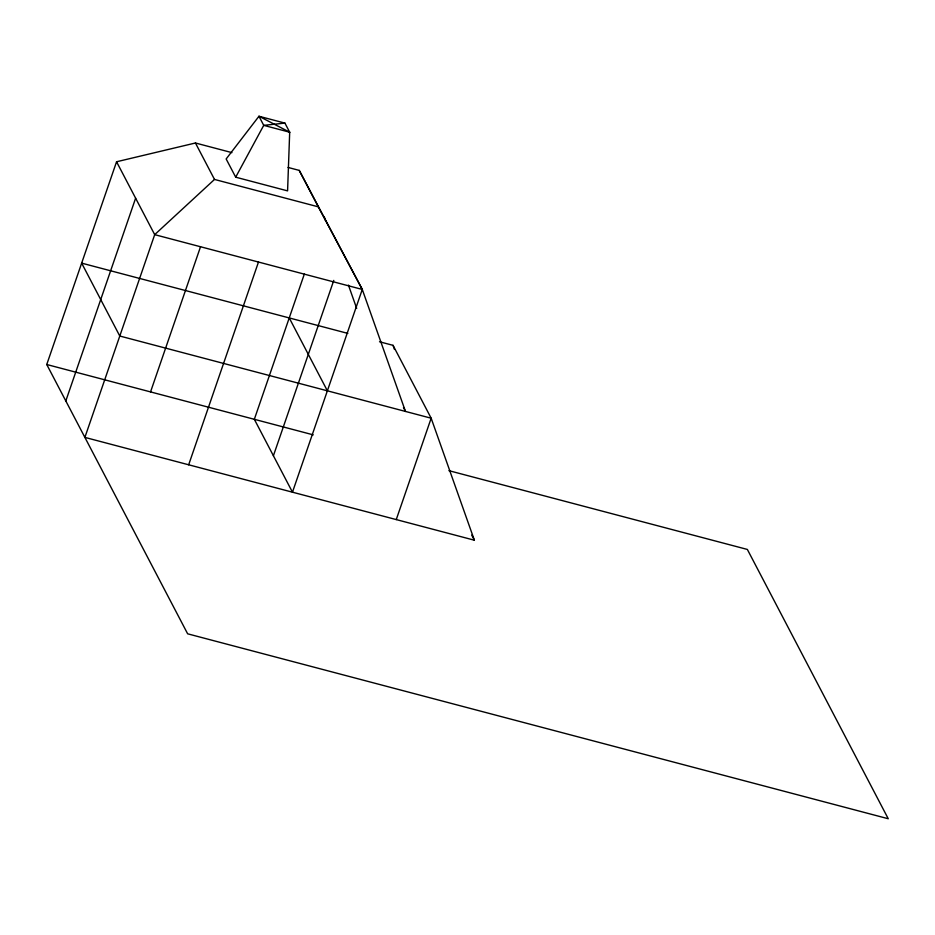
<?xml version="1.0" encoding="UTF-8"?>
<svg xmlns="http://www.w3.org/2000/svg" width="935" height="935" viewBox="0 0 935 935"><rect width="100%" height="100%" fill="white"/><g stroke="black" fill="none" stroke-linecap="round" stroke-linejoin="round"><path stroke-width="1.4" d="M448.917 470.667L747.357 549.441L888.25 818.744L187.643 633.813L46.75 364.51L116.559 161.767L195.438 142.997L231.915 152.627M65.812 400.951L135.622 198.208M150.547 391.905L200.546 246.7M188.671 464.788L258.481 262.045M304.331 274.095L254.332 419.301L292.468 492.184L362.277 289.441L299.235 170.392L288.015 167.435M273.406 455.742L333.783 280.395M396.265 519.579L431.164 418.214L393.039 345.331L379.517 341.766M235.69 177.182L263.728 125.36L284.918 123.104L289.686 132.209L287.583 190.88L235.69 177.182L226.153 158.962L258.972 116.256L284.918 123.104M403.488 407.602L405.486 411.435L362.277 289.441L318.297 206.834L214.512 179.438L154.696 234.65L84.886 437.393L474.384 540.208L431.164 418.214L119.785 336.027L81.661 263.132L347.832 333.398M362.277 289.441L154.696 234.65L116.559 161.767M46.75 364.51L313.248 434.857M299.235 170.392L318.297 206.834M471.707 535.089L474.384 540.208M289.242 317.935L327.379 390.818M195.438 142.997L214.512 179.438M393.039 345.331L394.488 349.445M324.153 216.558L325.602 220.672M348.428 285.093L356.679 308.398M289.686 132.209L263.728 125.36L258.972 116.256L289.686 132.209"/></g></svg>
